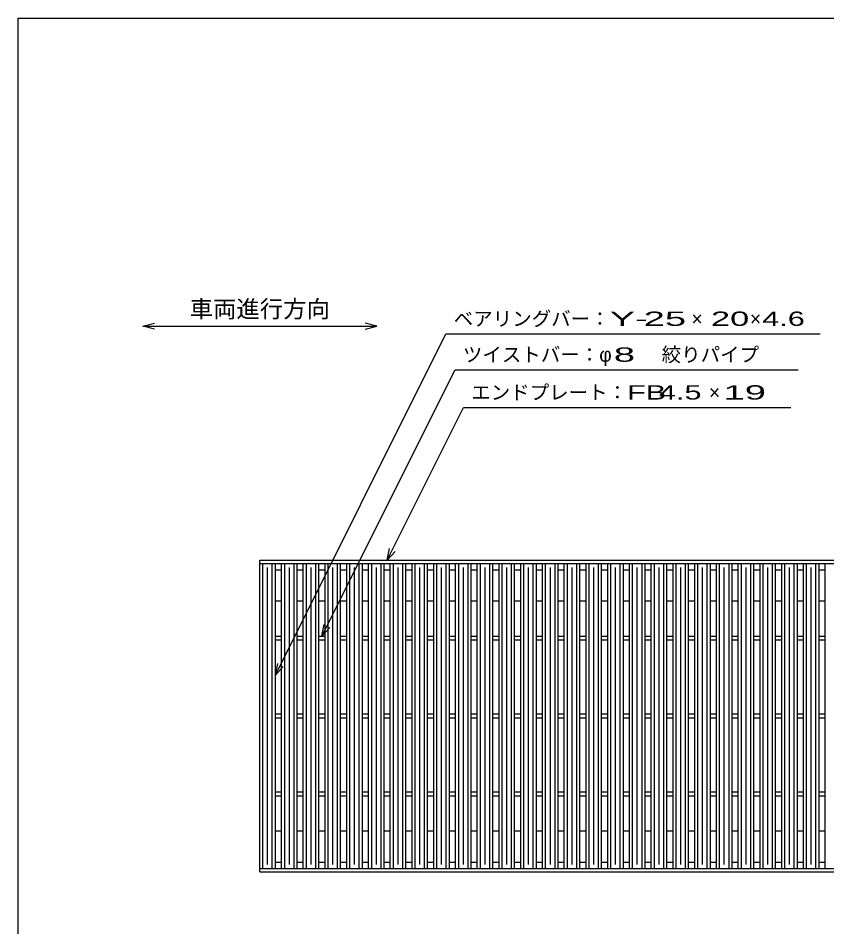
# Model space of a CAD drawing. Units: millimetres, scale not verified. Extents: x -1820 to 1736, y -1282 to 1048.
# Drawn here: x -1724 to -687, y -117 to 1048 of the extents above; entities that cross this region are included whole.
import ezdxf
from ezdxf.enums import TextEntityAlignment as Align

# ---------------------------------------------------------------- set-up
doc = ezdxf.new("R2010")
doc.units = ezdxf.units.MM
doc.header["$LTSCALE"] = 10
for name, color, linetype, lineweight in [('CADPAC_LAYER_0000', 150, 'Continuous', 25), ('CADPAC_LAYER_0016', 3, 'Continuous', 25), ('CADPAC_LAYER_0022', 2, 'Continuous', 25)]:
    doc.layers.add(name, color=color, linetype=linetype, lineweight=lineweight)
doc.styles.add('ベクトル', font='')
doc.styles.get('ベクトル').set_extended_font_data('ベクトル')

msp = doc.modelspace()

# ---------------------------------------------------------------- linework, layer by layer
at = {"layer": 'CADPAC_LAYER_0000'}
for p, q in [((-1724, -1151.5), (-1724, 1048.5)), ((-1724, 1048.5), (1736, 1048.5))]:
    msp.add_line(p, q, dxfattribs=at)
at = {"layer": 'CADPAC_LAYER_0016'}
for p, q in [((-1414, 353.5), (-418, 353.5)), ((-1414, 349), (-1414, 353.5)), ((-1414, 349), (-418, 349)), ((-1414, -42), (-1414, 349)), ((-1414, 349), (-1394, 349)), ((-1410, -42), (-1410, 349)), ((-1404, -37), (-1404, 344)), ((-1398, -42), (-1398, 349)), ((-1394, -42), (-1394, 349)), ((-1394, 341), (-1386.1, 341)), ((-1386.1, -42), (-1386.1, 349)), ((-1386.1, 349), (-1366.1, 349)), ((-1382.1, -42), (-1382.1, 349)), ((-1376.1, -37), (-1376.1, 344)), ((-1370.1, -42), (-1370.1, 349)), ((-1366.1, -42), (-1366.1, 349)), ((-1366.1, 341), (-1358.2, 341)), ((-1358.2, -42), (-1358.2, 349)), ((-1358.2, 349), (-1338.2, 349)), ((-1354.2, -42), (-1354.2, 349)), ((-1348.2, -37), (-1348.2, 344)), ((-1342.2, -42), (-1342.2, 349)), ((-1338.2, -42), (-1338.2, 349)), ((-1338.2, 341), (-1330.3, 341)), ((-1330.3, -42), (-1330.3, 349)), ((-1330.3, 349), (-1310.3, 349)), ((-1326.3, -42), (-1326.3, 349)), ((-1320.3, -37), (-1320.3, 344)), ((-1314.3, -42), (-1314.3, 349)), ((-1310.3, -42), (-1310.3, 349)), ((-1310.3, 341), (-1302.4, 341)), ((-1302.4, -42), (-1302.4, 349)), ((-1302.4, 349), (-1282.4, 349)), ((-1298.4, -42), (-1298.4, 349)), ((-1292.4, -37), (-1292.4, 344)), ((-1286.4, -42), (-1286.4, 349)), ((-1282.4, -42), (-1282.4, 349)), ((-1282.4, 341), (-1274.5, 341)), ((-1274.5, -42), (-1274.5, 349)), ((-1274.5, 349), (-1254.5, 349)), ((-1270.5, -42), (-1270.5, 349)), ((-1264.5, -37), (-1264.5, 344)), ((-1258.5, -42), (-1258.5, 349)), ((-1254.5, -42), (-1254.5, 349)), ((-1254.5, 341), (-1246.6, 341)), ((-1246.6, -42), (-1246.6, 349)), ((-1246.6, 349), (-1226.6, 349)), ((-1242.6, -42), (-1242.6, 349)), ((-1236.6, -37), (-1236.6, 344)), ((-1230.6, -42), (-1230.6, 349)), ((-1226.6, -42), (-1226.6, 349)), ((-1226.6, 341), (-1218.7, 341)), ((-1218.7, -42), (-1218.7, 349)), ((-1218.7, 349), (-1198.7, 349)), ((-1214.7, -42), (-1214.7, 349)), ((-1208.7, -37), (-1208.7, 344)), ((-1202.7, -42), (-1202.7, 349)), ((-1198.7, -42), (-1198.7, 349)), ((-1198.7, 341), (-1190.8, 341)), ((-1190.8, -42), (-1190.8, 349)), ((-1190.8, 349), (-1170.8, 349)), ((-1186.8, -42), (-1186.8, 349)), ((-1180.8, -37), (-1180.8, 344)), ((-1174.8, -42), (-1174.8, 349)), ((-1170.8, -42), (-1170.8, 349)), ((-1170.8, 341), (-1162.9, 341)), ((-1162.9, -42), (-1162.9, 349)), ((-1162.9, 349), (-1142.9, 349)), ((-1158.9, -42), (-1158.9, 349)), ((-1152.9, -37), (-1152.9, 344)), ((-1146.9, -42), (-1146.9, 349)), ((-1142.9, -42), (-1142.9, 349)), ((-1142.9, 341), (-1135, 341)), ((-1135, -42), (-1135, 349)), ((-1135, 349), (-1115, 349)), ((-1131, -42), (-1131, 349)), ((-1125, -37), (-1125, 344)), ((-1119, -42), (-1119, 349)), ((-1115, -42), (-1115, 349)), ((-1115, 341), (-1107.1, 341)), ((-1107.1, -42), (-1107.1, 349)), ((-1107.1, 349), (-1087.1, 349)), ((-1103.1, -42), (-1103.1, 349)), ((-1097.1, -37), (-1097.1, 344)), ((-1091.1, -42), (-1091.1, 349)), ((-1087.1, -42), (-1087.1, 349)), ((-1087.1, 341), (-1079.2, 341)), ((-1079.2, -42), (-1079.2, 349)), ((-1079.2, 349), (-1059.2, 349)), ((-1075.2, -42), (-1075.2, 349)), ((-1069.2, -37), (-1069.2, 344)), ((-1063.2, -42), (-1063.2, 349)), ((-1059.2, -42), (-1059.2, 349)), ((-1059.2, 341), (-1051.3, 341)), ((-1051.3, -42), (-1051.3, 349)), ((-1051.3, 349), (-1031.3, 349)), ((-1047.3, -42), (-1047.3, 349)), ((-1041.3, -37), (-1041.3, 344)), ((-1035.3, -42), (-1035.3, 349)), ((-1031.3, -42), (-1031.3, 349)), ((-1031.3, 341), (-1023.4, 341)), ((-1023.4, -42), (-1023.4, 349)), ((-1023.4, 349), (-1003.4, 349)), ((-1019.4, -42), (-1019.4, 349)), ((-1013.4, -37), (-1013.4, 344)), ((-1007.4, -42), (-1007.4, 349)), ((-1003.4, -42), (-1003.4, 349)), ((-1003.4, 341), (-995.5, 341)), ((-995.5, -42), (-995.5, 349)), ((-995.5, 349), (-975.5, 349)), ((-991.5, -42), (-991.5, 349)), ((-985.5, -37), (-985.5, 344)), ((-979.5, -42), (-979.5, 349)), ((-975.5, -42), (-975.5, 349)), ((-975.5, 341), (-967.6, 341)), ((-967.6, -42), (-967.6, 349)), ((-967.6, 349), (-947.6, 349)), ((-963.6, -42), (-963.6, 349)), ((-957.6, -37), (-957.6, 344)), ((-951.6, -42), (-951.6, 349)), ((-947.6, -42), (-947.6, 349)), ((-947.6, 341), (-939.7, 341)), ((-939.7, -42), (-939.7, 349)), ((-939.7, 349), (-919.7, 349)), ((-935.7, -42), (-935.7, 349)), ((-929.7, -37), (-929.7, 344)), ((-923.7, -42), (-923.7, 349)), ((-919.7, -42), (-919.7, 349)), ((-919.7, 341), (-911.8, 341)), ((-911.8, -42), (-911.8, 349)), ((-911.8, 349), (-891.8, 349)), ((-907.8, -42), (-907.8, 349)), ((-901.8, -37), (-901.8, 344)), ((-895.8, -42), (-895.8, 349)), ((-891.8, -42), (-891.8, 349)), ((-891.8, 341), (-883.9, 341)), ((-883.9, -42), (-883.9, 349)), ((-883.9, 349), (-863.9, 349)), ((-879.9, -42), (-879.9, 349)), ((-873.9, -37), (-873.9, 344)), ((-867.9, -42), (-867.9, 349)), ((-863.9, -42), (-863.9, 349)), ((-863.9, 341), (-856, 341)), ((-856, -42), (-856, 349)), ((-856, 349), (-836, 349)), ((-852, -42), (-852, 349)), ((-846, -37), (-846, 344)), ((-840, -42), (-840, 349)), ((-836, -42), (-836, 349)), ((-836, 341), (-828.1, 341)), ((-828.1, -42), (-828.1, 349)), ((-828.1, 349), (-808.1, 349)), ((-824.1, -42), (-824.1, 349)), ((-818.1, -37), (-818.1, 344)), ((-812.1, -42), (-812.1, 349)), ((-808.1, -42), (-808.1, 349)), ((-808.1, 341), (-800.2, 341)), ((-800.2, -42), (-800.2, 349)), ((-800.2, 349), (-780.2, 349)), ((-796.2, -42), (-796.2, 349)), ((-790.2, -37), (-790.2, 344)), ((-784.2, -42), (-784.2, 349)), ((-780.2, -42), (-780.2, 349)), ((-780.2, 341), (-772.3, 341)), ((-772.3, -42), (-772.3, 349)), ((-772.3, 349), (-752.3, 349)), ((-768.3, -42), (-768.3, 349)), ((-762.3, -37), (-762.3, 344)), ((-756.3, -42), (-756.3, 349)), ((-752.3, -42), (-752.3, 349)), ((-752.3, 341), (-744.4, 341)), ((-744.4, -42), (-744.4, 349)), ((-744.4, 349), (-724.4, 349)), ((-740.4, -42), (-740.4, 349)), ((-734.4, -37), (-734.4, 344)), ((-728.4, -42), (-728.4, 349)), ((-724.4, -42), (-724.4, 349)), ((-724.4, 341), (-716.5, 341)), ((-716.5, -42), (-716.5, 349)), ((-716.5, 349), (-696.5, 349)), ((-712.5, -42), (-712.5, 349)), ((-706.5, -37), (-706.5, 344)), ((-700.5, -42), (-700.5, 349)), ((-696.5, -42), (-696.5, 349)), ((-696.5, 341), (-688.6, 341)), ((-688.6, -42), (-688.6, 349)), ((-688.6, 349), (-668.6, 349)), ((-1394, 301), (-1386.1, 301)), ((-1366.1, 301), (-1358.2, 301)), ((-1338.2, 301), (-1330.3, 301)), ((-1310.3, 301), (-1302.4, 301)), ((-1282.4, 301), (-1274.5, 301)), ((-1254.5, 301), (-1246.6, 301)), ((-1226.6, 301), (-1218.7, 301)), ((-1198.7, 301), (-1190.8, 301)), ((-1170.8, 301), (-1162.9, 301)), ((-1142.9, 301), (-1135, 301)), ((-1115, 301), (-1107.1, 301)), ((-1087.1, 301), (-1079.2, 301)), ((-1059.2, 301), (-1051.3, 301)), ((-1031.3, 301), (-1023.4, 301)), ((-1003.4, 301), (-995.5, 301)), ((-975.5, 301), (-967.6, 301)), ((-947.6, 301), (-939.7, 301)), ((-919.7, 301), (-911.8, 301)), ((-891.8, 301), (-883.9, 301)), ((-863.9, 301), (-856, 301)), ((-836, 301), (-828.1, 301)), ((-808.1, 301), (-800.2, 301)), ((-780.2, 301), (-772.3, 301)), ((-752.3, 301), (-744.4, 301)), ((-724.4, 301), (-716.5, 301)), ((-696.5, 301), (-688.6, 301)), ((-1394, 256), (-1386.1, 256)), ((-1394, 251), (-1386.1, 251)), ((-1366.1, 256), (-1358.2, 256)), ((-1366.1, 251), (-1358.2, 251)), ((-1338.2, 256), (-1330.3, 256)), ((-1338.2, 251), (-1330.3, 251)), ((-1310.3, 256), (-1302.4, 256)), ((-1310.3, 251), (-1302.4, 251)), ((-1282.4, 256), (-1274.5, 256)), ((-1282.4, 251), (-1274.5, 251)), ((-1254.5, 256), (-1246.6, 256)), ((-1254.5, 251), (-1246.6, 251)), ((-1226.6, 256), (-1218.7, 256)), ((-1226.6, 251), (-1218.7, 251)), ((-1198.7, 256), (-1190.8, 256)), ((-1198.7, 251), (-1190.8, 251)), ((-1170.8, 256), (-1162.9, 256)), ((-1170.8, 251), (-1162.9, 251)), ((-1142.9, 256), (-1135, 256)), ((-1142.9, 251), (-1135, 251)), ((-1115, 256), (-1107.1, 256)), ((-1115, 251), (-1107.1, 251)), ((-1087.1, 256), (-1079.2, 256)), ((-1087.1, 251), (-1079.2, 251)), ((-1059.2, 256), (-1051.3, 256)), ((-1059.2, 251), (-1051.3, 251)), ((-1031.3, 256), (-1023.4, 256)), ((-1031.3, 251), (-1023.4, 251)), ((-1003.4, 256), (-995.5, 256)), ((-1003.4, 251), (-995.5, 251)), ((-975.5, 256), (-967.6, 256)), ((-975.5, 251), (-967.6, 251)), ((-947.6, 256), (-939.7, 256)), ((-947.6, 251), (-939.7, 251)), ((-919.7, 256), (-911.8, 256)), ((-919.7, 251), (-911.8, 251)), ((-891.8, 256), (-883.9, 256)), ((-891.8, 251), (-883.9, 251)), ((-863.9, 256), (-856, 256)), ((-863.9, 251), (-856, 251)), ((-836, 256), (-828.1, 256)), ((-836, 251), (-828.1, 251)), ((-808.1, 256), (-800.2, 256)), ((-808.1, 251), (-800.2, 251)), ((-780.2, 256), (-772.3, 256)), ((-780.2, 251), (-772.3, 251)), ((-752.3, 256), (-744.4, 256)), ((-752.3, 251), (-744.4, 251)), ((-724.4, 256), (-716.5, 256)), ((-724.4, 251), (-716.5, 251)), ((-696.5, 256), (-688.6, 256)), ((-696.5, 251), (-688.6, 251)), ((-1394, 156), (-1386.1, 156)), ((-1366.1, 156), (-1358.2, 156)), ((-1338.2, 156), (-1330.3, 156)), ((-1310.3, 156), (-1302.4, 156)), ((-1282.4, 156), (-1274.5, 156)), ((-1254.5, 156), (-1246.6, 156)), ((-1226.6, 156), (-1218.7, 156)), ((-1198.7, 156), (-1190.8, 156)), ((-1170.8, 156), (-1162.9, 156)), ((-1142.9, 156), (-1135, 156)), ((-1115, 156), (-1107.1, 156)), ((-1087.1, 156), (-1079.2, 156)), ((-1059.2, 156), (-1051.3, 156)), ((-1031.3, 156), (-1023.4, 156)), ((-1003.4, 156), (-995.5, 156)), ((-975.5, 156), (-967.6, 156)), ((-947.6, 156), (-939.7, 156)), ((-919.7, 156), (-911.8, 156)), ((-891.8, 156), (-883.9, 156)), ((-863.9, 156), (-856, 156)), ((-836, 156), (-828.1, 156)), ((-808.1, 156), (-800.2, 156)), ((-780.2, 156), (-772.3, 156)), ((-752.3, 156), (-744.4, 156)), ((-724.4, 156), (-716.5, 156)), ((-696.5, 156), (-688.6, 156)), ((-1394, 151), (-1386.1, 151)), ((-1366.1, 151), (-1358.2, 151)), ((-1338.2, 151), (-1330.3, 151)), ((-1310.3, 151), (-1302.4, 151)), ((-1282.4, 151), (-1274.5, 151)), ((-1254.5, 151), (-1246.6, 151)), ((-1226.6, 151), (-1218.7, 151)), ((-1198.7, 151), (-1190.8, 151)), ((-1170.8, 151), (-1162.9, 151)), ((-1142.9, 151), (-1135, 151)), ((-1115, 151), (-1107.1, 151)), ((-1087.1, 151), (-1079.2, 151)), ((-1059.2, 151), (-1051.3, 151)), ((-1031.3, 151), (-1023.4, 151)), ((-1003.4, 151), (-995.5, 151)), ((-975.5, 151), (-967.6, 151)), ((-947.6, 151), (-939.7, 151)), ((-919.7, 151), (-911.8, 151)), ((-891.8, 151), (-883.9, 151)), ((-863.9, 151), (-856, 151)), ((-836, 151), (-828.1, 151)), ((-808.1, 151), (-800.2, 151)), ((-780.2, 151), (-772.3, 151)), ((-752.3, 151), (-744.4, 151)), ((-724.4, 151), (-716.5, 151)), ((-696.5, 151), (-688.6, 151)), ((-1394, 56), (-1386.1, 56)), ((-1394, 51), (-1386.1, 51)), ((-1366.1, 56), (-1358.2, 56)), ((-1366.1, 51), (-1358.2, 51)), ((-1338.2, 56), (-1330.3, 56)), ((-1338.2, 51), (-1330.3, 51)), ((-1310.3, 56), (-1302.4, 56)), ((-1310.3, 51), (-1302.4, 51)), ((-1282.4, 56), (-1274.5, 56)), ((-1282.4, 51), (-1274.5, 51)), ((-1254.5, 56), (-1246.6, 56)), ((-1254.5, 51), (-1246.6, 51)), ((-1226.6, 56), (-1218.7, 56)), ((-1226.6, 51), (-1218.7, 51)), ((-1198.7, 56), (-1190.8, 56)), ((-1198.7, 51), (-1190.8, 51)), ((-1170.8, 56), (-1162.9, 56)), ((-1170.8, 51), (-1162.9, 51)), ((-1142.9, 56), (-1135, 56)), ((-1142.9, 51), (-1135, 51)), ((-1115, 56), (-1107.1, 56)), ((-1115, 51), (-1107.1, 51)), ((-1087.1, 56), (-1079.2, 56)), ((-1087.1, 51), (-1079.2, 51)), ((-1059.2, 56), (-1051.3, 56)), ((-1059.2, 51), (-1051.3, 51)), ((-1031.3, 56), (-1023.4, 56)), ((-1031.3, 51), (-1023.4, 51)), ((-1003.4, 56), (-995.5, 56)), ((-1003.4, 51), (-995.5, 51)), ((-975.5, 56), (-967.6, 56)), ((-975.5, 51), (-967.6, 51)), ((-947.6, 56), (-939.7, 56)), ((-947.6, 51), (-939.7, 51)), ((-919.7, 56), (-911.8, 56)), ((-919.7, 51), (-911.8, 51)), ((-891.8, 56), (-883.9, 56)), ((-891.8, 51), (-883.9, 51)), ((-863.9, 56), (-856, 56)), ((-863.9, 51), (-856, 51)), ((-836, 56), (-828.1, 56)), ((-836, 51), (-828.1, 51)), ((-808.1, 56), (-800.2, 56)), ((-808.1, 51), (-800.2, 51)), ((-780.2, 56), (-772.3, 56)), ((-780.2, 51), (-772.3, 51)), ((-752.3, 56), (-744.4, 56)), ((-752.3, 51), (-744.4, 51)), ((-724.4, 56), (-716.5, 56)), ((-724.4, 51), (-716.5, 51)), ((-696.5, 56), (-688.6, 56)), ((-696.5, 51), (-688.6, 51)), ((-1394, 6), (-1386.1, 6)), ((-1366.1, 6), (-1358.2, 6)), ((-1338.2, 6), (-1330.3, 6)), ((-1310.3, 6), (-1302.4, 6)), ((-1282.4, 6), (-1274.5, 6)), ((-1254.5, 6), (-1246.6, 6)), ((-1226.6, 6), (-1218.7, 6)), ((-1198.7, 6), (-1190.8, 6)), ((-1170.8, 6), (-1162.9, 6)), ((-1142.9, 6), (-1135, 6)), ((-1115, 6), (-1107.1, 6)), ((-1087.1, 6), (-1079.2, 6)), ((-1059.2, 6), (-1051.3, 6)), ((-1031.3, 6), (-1023.4, 6)), ((-1003.4, 6), (-995.5, 6)), ((-975.5, 6), (-967.6, 6)), ((-947.6, 6), (-939.7, 6)), ((-919.7, 6), (-911.8, 6)), ((-891.8, 6), (-883.9, 6)), ((-863.9, 6), (-856, 6)), ((-836, 6), (-828.1, 6)), ((-808.1, 6), (-800.2, 6)), ((-780.2, 6), (-772.3, 6)), ((-752.3, 6), (-744.4, 6)), ((-724.4, 6), (-716.5, 6)), ((-696.5, 6), (-688.6, 6)), ((-1394, -34), (-1386.1, -34)), ((-1366.1, -34), (-1358.2, -34)), ((-1338.2, -34), (-1330.3, -34)), ((-1310.3, -34), (-1302.4, -34)), ((-1282.4, -34), (-1274.5, -34)), ((-1254.5, -34), (-1246.6, -34)), ((-1226.6, -34), (-1218.7, -34)), ((-1198.7, -34), (-1190.8, -34)), ((-1170.8, -34), (-1162.9, -34)), ((-1142.9, -34), (-1135, -34)), ((-1115, -34), (-1107.1, -34)), ((-1087.1, -34), (-1079.2, -34)), ((-1059.2, -34), (-1051.3, -34)), ((-1031.3, -34), (-1023.4, -34)), ((-1003.4, -34), (-995.5, -34)), ((-975.5, -34), (-967.6, -34)), ((-947.6, -34), (-939.7, -34)), ((-919.7, -34), (-911.8, -34)), ((-891.8, -34), (-883.9, -34)), ((-863.9, -34), (-856, -34)), ((-836, -34), (-828.1, -34)), ((-808.1, -34), (-800.2, -34)), ((-780.2, -34), (-772.3, -34)), ((-752.3, -34), (-744.4, -34)), ((-724.4, -34), (-716.5, -34)), ((-696.5, -34), (-688.6, -34)), ((-1414, -42), (-418, -42)), ((-1414, -46.5), (-1414, -42)), ((-1414, -42), (-1394, -42)), ((-1414, -46.5), (-418, -46.5)), ((-1386.1, -42), (-1366.1, -42)), ((-1358.2, -42), (-1338.2, -42)), ((-1330.3, -42), (-1310.3, -42)), ((-1302.4, -42), (-1282.4, -42)), ((-1274.5, -42), (-1254.5, -42)), ((-1246.6, -42), (-1226.6, -42)), ((-1218.7, -42), (-1198.7, -42)), ((-1190.8, -42), (-1170.8, -42)), ((-1162.9, -42), (-1142.9, -42)), ((-1135, -42), (-1115, -42)), ((-1107.1, -42), (-1087.1, -42)), ((-1079.2, -42), (-1059.2, -42)), ((-1051.3, -42), (-1031.3, -42)), ((-1023.4, -42), (-1003.4, -42)), ((-995.5, -42), (-975.5, -42)), ((-967.6, -42), (-947.6, -42)), ((-939.7, -42), (-919.7, -42)), ((-911.8, -42), (-891.8, -42)), ((-883.9, -42), (-863.9, -42)), ((-856, -42), (-836, -42)), ((-828.1, -42), (-808.1, -42)), ((-800.2, -42), (-780.2, -42)), ((-772.3, -42), (-752.3, -42)), ((-744.4, -42), (-724.4, -42)), ((-716.5, -42), (-696.5, -42)), ((-688.6, -42), (-668.6, -42))]:
    msp.add_line(p, q, dxfattribs=at)
at = {"layer": 'CADPAC_LAYER_0022', "color": 4}
for p, q in [((-1564, 653.5), (-1549, 657.5)), ((-1549, 649.5), (-1564, 653.5)), ((-1564, 653.5), (-1264, 653.5)), ((-1264, 653.5), (-1279, 657.5)), ((-1279, 649.5), (-1264, 653.5)), ((-1394, 206), (-1175.25, 643.5)), ((-1175.25, 643.5), (-695.25, 643.5)), ((-1334.25, 256), (-1163.5, 597.5)), ((-1163.5, 597.5), (-723.5, 597.5)), ((-1250.55, 353.5), (-1152.8, 549)), ((-1152.8, 549), (-732.8, 549)), ((-1250.55, 353.5), (-1247.55, 368.1)), ((-1250.55, 353.5), (-1240.55, 364.5)), ((-1334.25, 256), (-1331.25, 270.6)), ((-1334.25, 256), (-1324.25, 267)), ((-1394, 206), (-1391, 220.6)), ((-1394, 206), (-1384, 217))]:
    msp.add_line(p, q, dxfattribs=at)

# ---------------------------------------------------------------- texts
at = {"layer": 'CADPAC_LAYER_0022', "style": 'ベクトル'}
for s, height, p in [('車両進行方向', 21.99, (-1504, 675.5)), ('ベアリングバー：', 18.33, (-1165.25, 663)), ('×', 18.33, (-860.25, 663)), ('×', 18.33, (-785.25, 663)), ('ツイストバー：', 18.33, (-1153.5, 617)), ('φ', 18.33, (-978.5, 617)), ('絞りパイプ', 18.33, (-898.5, 617)), ('エンドプレート：', 18.33, (-1142.8, 568.5)), ('×', 18.33, (-837.8, 568.5))]:
    msp.add_text(s, height=height, dxfattribs=at).set_placement(p, align=Align.MIDDLE_LEFT)
for s, width, p in [('Y-', 2, (-965.25, 663)), (' 25 ', 2, (-935.25, 663)), ('20', 1.8, (-835.25, 663)), (' 4.6 ', 1.6, (-780.25, 663)), (' 8 ', 2, (-973.5, 617)), ('FB', 1.6, (-942.8, 568.5)), (' 4.5 ', 1.6, (-912.8, 568.5)), (' 19 ', 2, (-832.8, 568.5))]:
    msp.add_text(s, height=18.33, dxfattribs=dict(at, width=width)).set_placement(p, align=Align.MIDDLE_LEFT)

doc.saveas('drawing.dxf')
